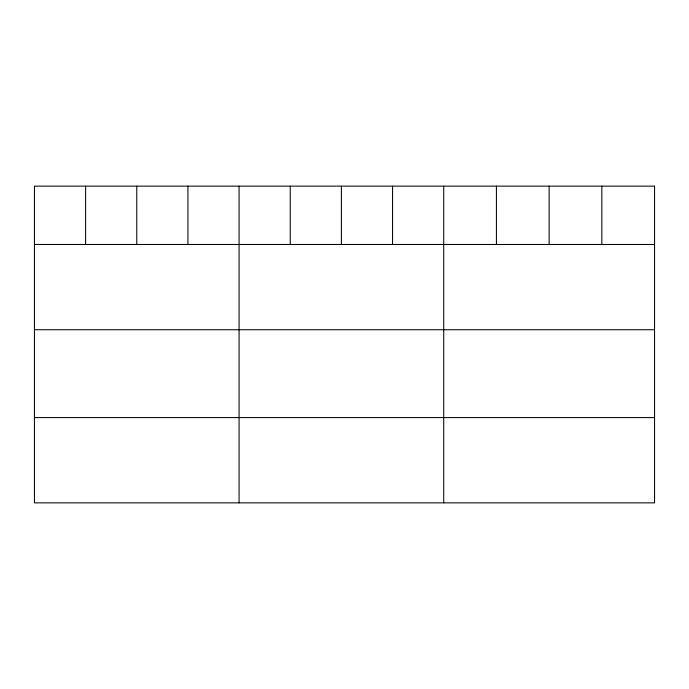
<?xml version="1.0" encoding="UTF-8"?>
<svg xmlns="http://www.w3.org/2000/svg" width="689" height="689" viewBox="0 0 689 689"><rect width="100%" height="100%" fill="white"/><g stroke="black" fill="none" stroke-linecap="round" stroke-linejoin="round"><path stroke-width="1.03" d="M34.45 244.474L654.55 244.474M34.45 329.738L654.55 329.738M34.45 417.594L654.55 417.594M601.841 186.142L601.841 244.474M549.133 186.142L549.133 244.474M496.424 186.142L496.424 244.474M443.716 186.142L443.716 502.858M392.558 186.142L392.558 244.474M341.399 186.142L341.399 244.474M290.241 186.142L290.241 244.474M239.083 186.142L239.083 502.858M187.925 186.142L187.925 244.474M136.767 186.142L136.767 244.474M85.608 186.142L85.608 244.474M654.55 186.142L34.45 186.142L34.45 502.858L654.55 502.858L654.55 186.142"/></g></svg>
